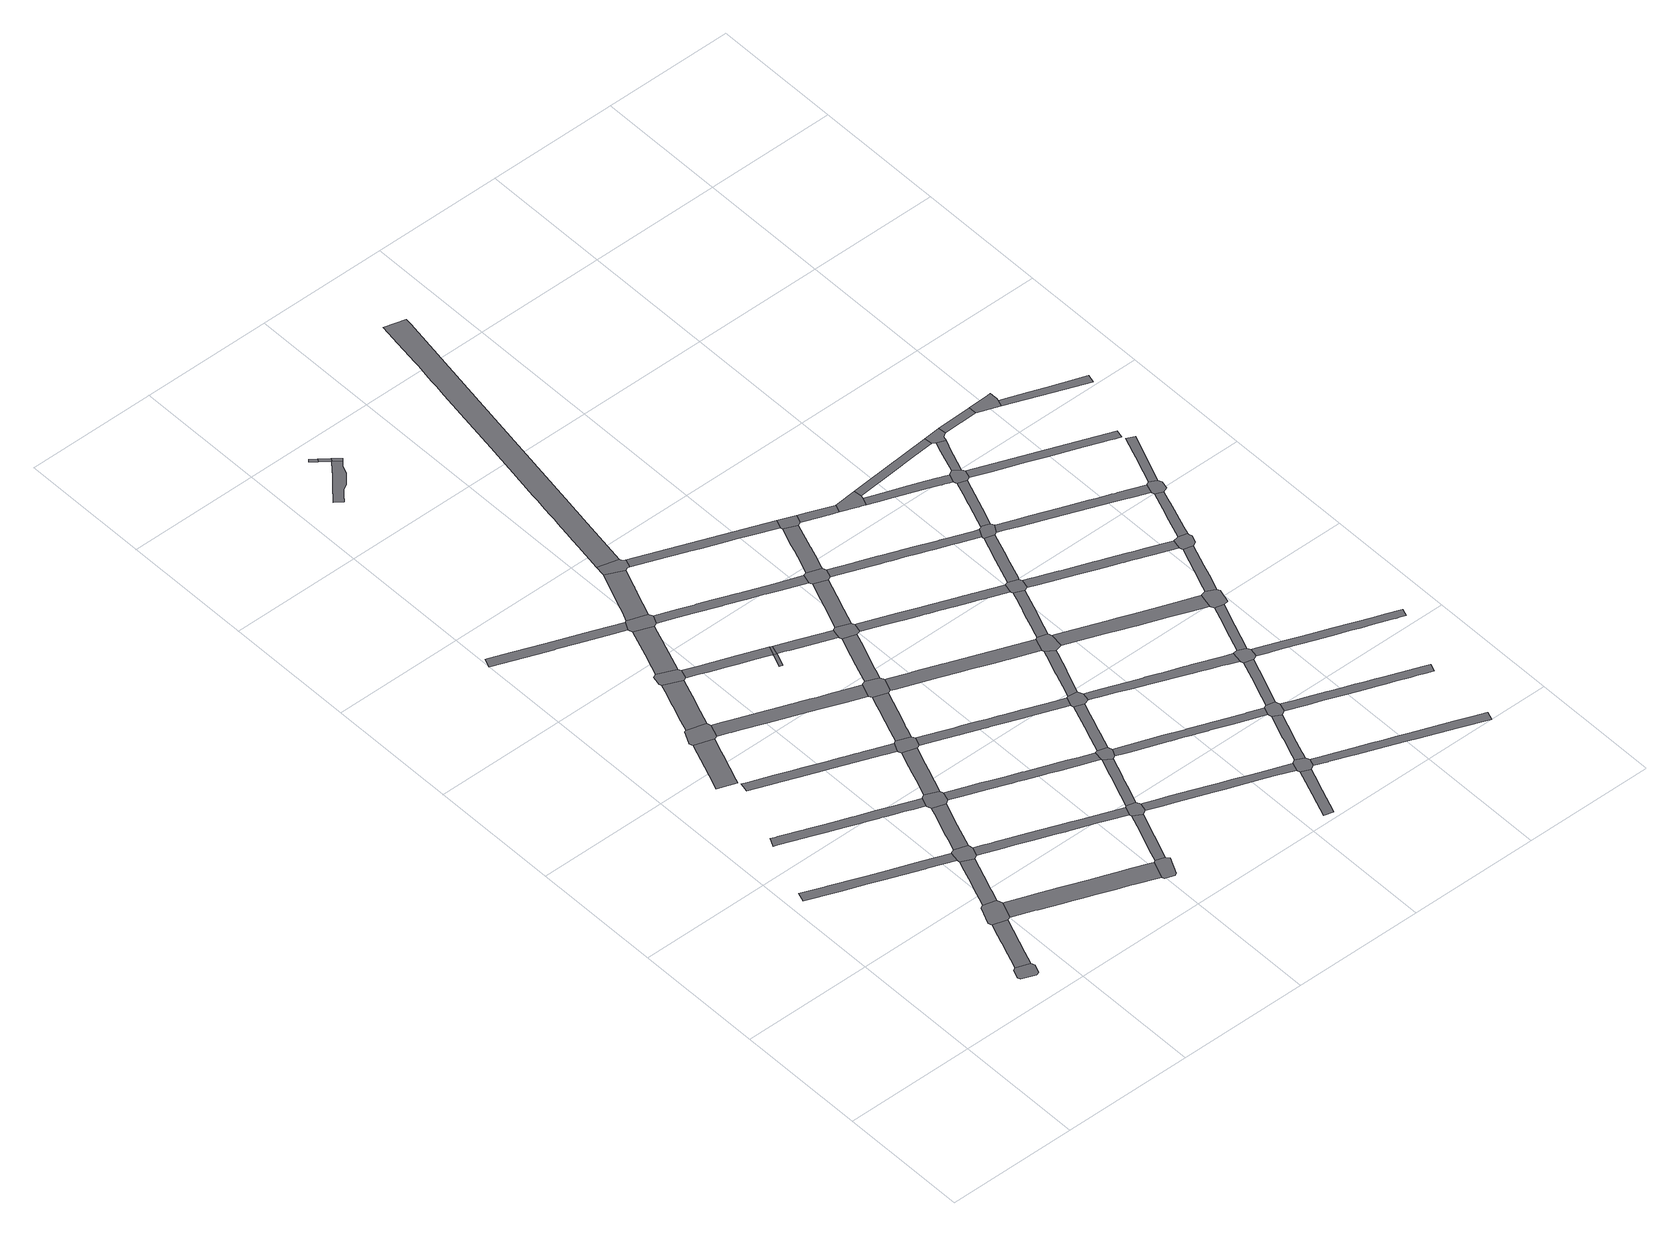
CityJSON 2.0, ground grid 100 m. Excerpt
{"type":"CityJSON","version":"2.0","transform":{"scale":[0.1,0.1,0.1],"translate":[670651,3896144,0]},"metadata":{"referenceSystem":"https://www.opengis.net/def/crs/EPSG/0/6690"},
"CityObjects":{
"road1":{"type":"Road","attributes":{"function":"9","usage":"9","RoadStructureAttribute.widthType":"9","RoadStructureAttribute.width":-9999,"RoadStructureAttribute.sectionType":"9"},"geometry":[{"type":"MultiSurface","lod":"1","boundaries":[[[0,1,2,3,4,5,6,7]]]}]},
"road2":{"type":"Road","attributes":{"function":"9","usage":"9","RoadStructureAttribute.widthType":"2","RoadStructureAttribute.width":8.6,"RoadStructureAttribute.sectionType":"1"},"geometry":[{"type":"MultiSurface","lod":"1","boundaries":[[[8,9,10,11,12,13,14,15,16,17,18,19,20,7,6]]]}]},
"road3":{"type":"Road","attributes":{"function":"9","usage":"9","RoadStructureAttribute.widthType":"2","RoadStructureAttribute.width":6.9,"RoadStructureAttribute.sectionType":"1"},"geometry":[{"type":"MultiSurface","lod":"1","boundaries":[[[21,22,23,24,25,26,27,28,29,30,31,32,33,34,35,36,37,38,39,40,41,42,43]]]}]},
"road4":{"type":"Road","attributes":{"function":"9","usage":"9","RoadStructureAttribute.widthType":"9","RoadStructureAttribute.width":-9999,"RoadStructureAttribute.sectionType":"9"},"geometry":[{"type":"MultiSurface","lod":"1","boundaries":[[[44,45,13,12,46,47,48,49]]]}]},
"road5":{"type":"Road","attributes":{"function":"9","usage":"9","RoadStructureAttribute.widthType":"2","RoadStructureAttribute.width":10.71,"RoadStructureAttribute.sectionType":"1"},"geometry":[{"type":"MultiSurface","lod":"1","boundaries":[[[48,50,51,52,53,54,55,56,57,58,59,60,61,62,63,64,65,66,67,49]]]}]},
"road6":{"type":"Road","attributes":{"function":"9","usage":"9","RoadStructureAttribute.widthType":"2","RoadStructureAttribute.width":6.79,"RoadStructureAttribute.sectionType":"1"},"geometry":[{"type":"MultiSurface","lod":"1","boundaries":[[[68,69,70,71,72,73,74,75,76,77,78,79,80,81,82,83,84,85,86,87,88,89,90,91,92,93,94,95,96,97,98,99]]]}]},
"road7":{"type":"Road","attributes":{"function":"9","usage":"9","RoadStructureAttribute.widthType":"2","RoadStructureAttribute.width":13.58,"RoadStructureAttribute.sectionType":"1"},"geometry":[{"type":"MultiSurface","lod":"1","boundaries":[[[100,101,102,103,104,105,106,107,108,109,110,111,112,113]]]}]},
"road8":{"type":"Road","attributes":{"function":"9","usage":"9","RoadStructureAttribute.widthType":"9","RoadStructureAttribute.width":-9999,"RoadStructureAttribute.sectionType":"9"},"geometry":[{"type":"MultiSurface","lod":"1","boundaries":[[[34,33,59,58,114,115,116,117]]]}]},
"road9":{"type":"Road","attributes":{"function":"9","usage":"9","RoadStructureAttribute.widthType":"9","RoadStructureAttribute.width":-9999,"RoadStructureAttribute.sectionType":"9"},"geometry":[{"type":"MultiSurface","lod":"1","boundaries":[[[118,119,120,121,122,123,110,109]]]}]},
"road10":{"type":"Road","attributes":{"function":"9","usage":"9","RoadStructureAttribute.widthType":"2","RoadStructureAttribute.width":13.66,"RoadStructureAttribute.sectionType":"1"},"geometry":[{"type":"MultiSurface","lod":"1","boundaries":[[[124,125,126,127,128,129,130,131,132,133,134,135,136,137,138,139,140,141,142,143,144,145,146,147,148,149,150,151,152,47,46]]]}]},
"road11":{"type":"Road","attributes":{"function":"9","usage":"9","RoadStructureAttribute.widthType":"2","RoadStructureAttribute.width":10.71,"RoadStructureAttribute.sectionType":"1"},"geometry":[{"type":"MultiSurface","lod":"1","boundaries":[[[116,153,154,155,156,157,158,159,160,161,117]]]}]},
"road12":{"type":"Road","attributes":{"function":"9","usage":"9","RoadStructureAttribute.widthType":"2","RoadStructureAttribute.width":6.92,"RoadStructureAttribute.sectionType":"1"},"geometry":[{"type":"MultiSurface","lod":"1","boundaries":[[[162,163,164,165,166,167,168,169,170,171,172,173,174,175,176,177,178,179,180,181,182,183,184,185,186,187,188,189,190,191]]]}]},
"road13":{"type":"Road","attributes":{"function":"9","usage":"9","RoadStructureAttribute.widthType":"2","RoadStructureAttribute.width":13.58,"RoadStructureAttribute.sectionType":"1"},"geometry":[{"type":"MultiSurface","lod":"1","boundaries":[[[192,193,194,195,121,120,196,197,198,199,200]]]}]},
"road14":{"type":"Road","attributes":{"function":"9","usage":"9","RoadStructureAttribute.widthType":"2","RoadStructureAttribute.width":7.27,"RoadStructureAttribute.sectionType":"1"},"geometry":[{"type":"MultiSurface","lod":"1","boundaries":[[[201,202,203,204,205,206,207,208,209,210,211,212,213,214,215,216,217]]]}]},
"road15":{"type":"Road","attributes":{"function":"9","usage":"9","RoadStructureAttribute.widthType":"9","RoadStructureAttribute.width":-9999,"RoadStructureAttribute.sectionType":"9"},"geometry":[{"type":"MultiSurface","lod":"1","boundaries":[[[218,219,220,221,68,99,155,154]]]}]},
"road16":{"type":"Road","attributes":{"function":"9","usage":"9","RoadStructureAttribute.widthType":"9","RoadStructureAttribute.width":-9999,"RoadStructureAttribute.sectionType":"9"},"geometry":[{"type":"MultiSurface","lod":"1","boundaries":[[[199,222,223,224,225,226,227,200]]]}]},
"road17":{"type":"Road","attributes":{"function":"9","usage":"9","RoadStructureAttribute.widthType":"2","RoadStructureAttribute.width":6.9,"RoadStructureAttribute.sectionType":"1"},"geometry":[{"type":"MultiSurface","lod":"1","boundaries":[[[228,229,230,231,232,233,234,235,236,237,238,239,240,115,114,241,242,243,244,245,246,247,248,249,250,251,252,253,254,255,256]]]}]},
"road18":{"type":"Road","attributes":{"function":"9","usage":"9","RoadStructureAttribute.widthType":"2","RoadStructureAttribute.width":10.71,"RoadStructureAttribute.sectionType":"1"},"geometry":[{"type":"MultiSurface","lod":"1","boundaries":[[[257,258,259,260,261,262,263,221,220,264,265,266,267,268]]]}]},
"road19":{"type":"Road","attributes":{"function":"9","usage":"9","RoadStructureAttribute.widthType":"2","RoadStructureAttribute.width":10.02,"RoadStructureAttribute.sectionType":"1"},"geometry":[{"type":"MultiSurface","lod":"1","boundaries":[[[269,270,271,272,273,274,275,276,277,278,279,280,119,118,281,282,283,284,285,286,287,288,289,290,291]]]}]},
"road20":{"type":"Road","attributes":{"function":"9","usage":"9","RoadStructureAttribute.widthType":"2","RoadStructureAttribute.width":13.58,"RoadStructureAttribute.sectionType":"1"},"geometry":[{"type":"MultiSurface","lod":"1","boundaries":[[[292,293,294,225,224,295,296,297,298,299]]]}]},
"road21":{"type":"Road","attributes":{"function":"9","usage":"9","RoadStructureAttribute.widthType":"9","RoadStructureAttribute.width":-9999,"RoadStructureAttribute.sectionType":"9"},"geometry":[{"type":"MultiSurface","lod":"1","boundaries":[[[300,301,302,138,137,303,304,305]]]}]},
"road22":{"type":"Road","attributes":{"function":"9","usage":"9","RoadStructureAttribute.widthType":"9","RoadStructureAttribute.width":-9999,"RoadStructureAttribute.sectionType":"9"},"geometry":[{"type":"MultiSurface","lod":"1","boundaries":[[[175,174,257,268,306,307,308,309]]]}]},
"road23":{"type":"Road","attributes":{"function":"9","usage":"9","RoadStructureAttribute.widthType":"2","RoadStructureAttribute.width":6.99,"RoadStructureAttribute.sectionType":"1"},"geometry":[{"type":"MultiSurface","lod":"1","boundaries":[[[222,310,311,312,313,314,315,316,317,318,319,320,321,322,323,324,325,223]]]}]},
"road24":{"type":"Road","attributes":{"function":"9","usage":"9","RoadStructureAttribute.widthType":"9","RoadStructureAttribute.width":-9999,"RoadStructureAttribute.sectionType":"9"},"geometry":[{"type":"MultiSurface","lod":"1","boundaries":[[[326,327,328,329,208,207,292,299]]]}]},
"road25":{"type":"Road","attributes":{"function":"9","usage":"9","RoadStructureAttribute.widthType":"2","RoadStructureAttribute.width":6.09,"RoadStructureAttribute.sectionType":"1"},"geometry":[{"type":"MultiSurface","lod":"1","boundaries":[[[301,330,331,332,333,334,335,336,337,302]]]}]},
"road26":{"type":"Road","attributes":{"function":"3","usage":"9","RoadStructureAttribute.widthType":"2","RoadStructureAttribute.width":7.73,"RoadStructureAttribute.sectionType":"1"},"geometry":[{"type":"MultiSurface","lod":"1","boundaries":[[[338,339,340,341,342,343,344,345,346,347,348,349,350,351,352]]]}]},
"road27":{"type":"Road","attributes":{"function":"9","usage":"9","RoadStructureAttribute.widthType":"2","RoadStructureAttribute.width":6.91,"RoadStructureAttribute.sectionType":"1"},"geometry":[{"type":"MultiSurface","lod":"1","boundaries":[[[218,353,354,355,356,357,358,359,360,361,362,363,364,365,366,367,368,369,370,371,372,373,374,375,376,377,378,379,380,381,382,383,384,385,386,219]]]}]},
"road28":{"type":"Road","attributes":{"function":"9","usage":"9","RoadStructureAttribute.widthType":"2","RoadStructureAttribute.width":10.71,"RoadStructureAttribute.sectionType":"1"},"geometry":[{"type":"MultiSurface","lod":"1","boundaries":[[[308,387,388,389,390,391,392,393,394,395,396,397,398,399,400,309]]]}]},
"road29":{"type":"Road","attributes":{"function":"9","usage":"9","RoadStructureAttribute.widthType":"9","RoadStructureAttribute.width":-9999,"RoadStructureAttribute.sectionType":"9"},"geometry":[{"type":"MultiSurface","lod":"1","boundaries":[[[401,402,403,404]]]}]},
"road30":{"type":"Road","attributes":{"function":"9","usage":"9","RoadStructureAttribute.widthType":"2","RoadStructureAttribute.width":13.58,"RoadStructureAttribute.sectionType":"1"},"geometry":[{"type":"MultiSurface","lod":"1","boundaries":[[[405,406,407,408,409,329,328,410,411,412,413,414,415,416,417]]]}]},
"road31":{"type":"Road","attributes":{"function":"9","usage":"9","RoadStructureAttribute.widthType":"4","RoadStructureAttribute.width":2.51,"RoadStructureAttribute.sectionType":"9"},"geometry":[{"type":"MultiSurface","lod":"1","boundaries":[[[319,418,419,420,421,422]]]}]},
"road32":{"type":"Road","attributes":{"function":"9","usage":"9","RoadStructureAttribute.widthType":"4","RoadStructureAttribute.width":2.05,"RoadStructureAttribute.sectionType":"1"},"geometry":[{"type":"MultiSurface","lod":"1","boundaries":[[[401,423,424,347,425,426,427,402]]]}]},
"road33":{"type":"Road","attributes":{"function":"9","usage":"9","RoadStructureAttribute.widthType":"9","RoadStructureAttribute.width":-9999,"RoadStructureAttribute.sectionType":"9"},"geometry":[{"type":"MultiSurface","lod":"1","boundaries":[[[255,334,333,428,429,430,431,432,256]]]}]},
"road34":{"type":"Road","attributes":{"function":"9","usage":"9","RoadStructureAttribute.widthType":"9","RoadStructureAttribute.width":-9999,"RoadStructureAttribute.sectionType":"9"},"geometry":[{"type":"MultiSurface","lod":"1","boundaries":[[[433,434,425,347,346]]]}]},
"road35":{"type":"Road","attributes":{"function":"9","usage":"9","RoadStructureAttribute.widthType":"9","RoadStructureAttribute.width":-9999,"RoadStructureAttribute.sectionType":"9"},"geometry":[{"type":"MultiSurface","lod":"1","boundaries":[[[435,320,319,422]]]}]},
"road36":{"type":"Road","attributes":{"function":"9","usage":"9","RoadStructureAttribute.widthType":"9","RoadStructureAttribute.width":-9999,"RoadStructureAttribute.sectionType":"9"},"geometry":[{"type":"MultiSurface","lod":"1","boundaries":[[[290,393,392,436,437,438,439,291]]]}]},
"road37":{"type":"Road","attributes":{"function":"9","usage":"9","RoadStructureAttribute.widthType":"9","RoadStructureAttribute.width":-9999,"RoadStructureAttribute.sectionType":"9"},"geometry":[{"type":"MultiSurface","lod":"1","boundaries":[[[416,440,441,442,443,444,445,446,417]]]}]},
"road38":{"type":"Road","attributes":{"function":"9","usage":"9","RoadStructureAttribute.widthType":"2","RoadStructureAttribute.width":7.31,"RoadStructureAttribute.sectionType":"1"},"geometry":[{"type":"MultiSurface","lod":"1","boundaries":[[[447,448,449,450,451,452,453,454,455,456,457,432,431]]]}]},
"road39":{"type":"Road","attributes":{"function":"9","usage":"9","RoadStructureAttribute.widthType":"2","RoadStructureAttribute.width":6.99,"RoadStructureAttribute.sectionType":"1"},"geometry":[{"type":"MultiSurface","lod":"1","boundaries":[[[458,459,460,461,462,463,464,465,435,422,466]]]}]},
"road40":{"type":"Road","attributes":{"function":"9","usage":"9","RoadStructureAttribute.widthType":"2","RoadStructureAttribute.width":6.99,"RoadStructureAttribute.sectionType":"1"},"geometry":[{"type":"MultiSurface","lod":"1","boundaries":[[[467,468,469,470,471,472,473,474,475,476,477,478,479,480,481,482,483,484,485,486,487,488,489,490,491,492,493,494,495,496,497,498,307,306]]]}]},
"road41":{"type":"Road","attributes":{"function":"9","usage":"9","RoadStructureAttribute.widthType":"2","RoadStructureAttribute.width":10.71,"RoadStructureAttribute.sectionType":"1"},"geometry":[{"type":"MultiSurface","lod":"1","boundaries":[[[438,499,500,501,502,503,504,505,506,507,508,509,439]]]}]},
"road42":{"type":"Road","attributes":{"function":"9","usage":"9","RoadStructureAttribute.widthType":"2","RoadStructureAttribute.width":6.87,"RoadStructureAttribute.sectionType":"1"},"geometry":[{"type":"MultiSurface","lod":"1","boundaries":[[[510,511,512,513,514,515,516,517,518,519,520,521,522,523,524,525,526,527,528,529,530,531,532,327,326]]]}]},
"road43":{"type":"Road","attributes":{"function":"9","usage":"9","RoadStructureAttribute.widthType":"9","RoadStructureAttribute.width":-9999,"RoadStructureAttribute.sectionType":"9"},"geometry":[{"type":"MultiSurface","lod":"1","boundaries":[[[533,534,535,370,369,452,451,536]]]}]},
"road44":{"type":"Road","attributes":{"function":"9","usage":"9","RoadStructureAttribute.widthType":"9","RoadStructureAttribute.width":-9999,"RoadStructureAttribute.sectionType":"9"},"geometry":[{"type":"MultiSurface","lod":"1","boundaries":[[[537,463,462,505,504,538,539,540]]]}]},
"road45":{"type":"Road","attributes":{"function":"9","usage":"9","RoadStructureAttribute.widthType":"2","RoadStructureAttribute.width":6.9,"RoadStructureAttribute.sectionType":"1"},"geometry":[{"type":"MultiSurface","lod":"1","boundaries":[[[541,542,543,544,545,546,547,548,549,550,551,552,430,429,553,554,555,556,557,558,559,560,561]]]}]},
"road46":{"type":"Road","attributes":{"function":"9","usage":"9","RoadStructureAttribute.widthType":"2","RoadStructureAttribute.width":7.31,"RoadStructureAttribute.sectionType":"1"},"geometry":[{"type":"MultiSurface","lod":"1","boundaries":[[[562,563,564,565,566,567,535,534,568,569,570,571,572]]]}]},
"road47":{"type":"Road","attributes":{"function":"9","usage":"9","RoadStructureAttribute.widthType":"2","RoadStructureAttribute.width":10.1,"RoadStructureAttribute.sectionType":"1"},"geometry":[{"type":"MultiSurface","lod":"1","boundaries":[[[573,574,575,576,577,578,579,580,581,582,583,584,437,436,585,586,587,588,589,590,591,592,593,594,595,596]]]}]},
"road48":{"type":"Road","attributes":{"function":"9","usage":"9","RoadStructureAttribute.widthType":"2","RoadStructureAttribute.width":10.71,"RoadStructureAttribute.sectionType":"1"},"geometry":[{"type":"MultiSurface","lod":"1","boundaries":[[[597,598,599,600,601,602,603,537,540]]]}]},
"road49":{"type":"Road","attributes":{"function":"9","usage":"9","RoadStructureAttribute.widthType":"2","RoadStructureAttribute.width":6.81,"RoadStructureAttribute.sectionType":"1"},"geometry":[{"type":"MultiSurface","lod":"1","boundaries":[[[441,604,605,606,607,608,609,610,611,612,613,614,442]]]}]},
"road50":{"type":"Road","attributes":{"function":"9","usage":"9","RoadStructureAttribute.widthType":"9","RoadStructureAttribute.width":-9999,"RoadStructureAttribute.sectionType":"9"},"geometry":[{"type":"MultiSurface","lod":"1","boundaries":[[[615,616,617,484,483,562,572,618]]]}]},
"road51":{"type":"Road","attributes":{"function":"9","usage":"9","RoadStructureAttribute.widthType":"2","RoadStructureAttribute.width":13.58,"RoadStructureAttribute.sectionType":"1"},"geometry":[{"type":"MultiSurface","lod":"1","boundaries":[[[619,620,621,622,623,624,625,626,627,628,629,630,631,632,633,634,635,636,637,638,639,640,641,642,643,644,445,444,645,646,647,648,649,650,651]]]}]},
"road52":{"type":"Road","attributes":{"function":"9","usage":"9","RoadStructureAttribute.widthType":"9","RoadStructureAttribute.width":-9999,"RoadStructureAttribute.sectionType":"9"},"geometry":[{"type":"MultiSurface","lod":"1","boundaries":[[[652,653,521,520,600,599,654,655]]]}]},
"road53":{"type":"Road","attributes":{"function":"9","usage":"9","RoadStructureAttribute.widthType":"2","RoadStructureAttribute.width":6.88,"RoadStructureAttribute.sectionType":"1"},"geometry":[{"type":"MultiSurface","lod":"1","boundaries":[[[656,657,658,659,660,661,662,663,664]]]}]},
"road54":{"type":"Road","attributes":{"function":"9","usage":"9","RoadStructureAttribute.widthType":"2","RoadStructureAttribute.width":6.19,"RoadStructureAttribute.sectionType":"1"},"geometry":[{"type":"MultiSurface","lod":"1","boundaries":[[[665,666,667,668,669,670,671,672,673,674,675,676,677,678,679,680,681,682,683,684,685,686,687,688,689,690,691,692,693,533,536]]]}]},
"road55":{"type":"Road","attributes":{"function":"9","usage":"9","RoadStructureAttribute.widthType":"2","RoadStructureAttribute.width":7.31,"RoadStructureAttribute.sectionType":"1"},"geometry":[{"type":"MultiSurface","lod":"1","boundaries":[[[694,695,696,697,698,699,700,701,702,703,704,705,617,616]]]}]},
"road56":{"type":"Road","attributes":{"function":"9","usage":"9","RoadStructureAttribute.widthType":"2","RoadStructureAttribute.width":6.88,"RoadStructureAttribute.sectionType":"1"},"geometry":[{"type":"MultiSurface","lod":"1","boundaries":[[[706,707,708,709,710,711,712,713,714,715,716,717,718,719,720,539,538,721,722,723,724,725,726,727,728,729,730,731,732,733,734,735]]]}]},
"road57":{"type":"Road","attributes":{"function":"9","usage":"9","RoadStructureAttribute.widthType":"2","RoadStructureAttribute.width":10.71,"RoadStructureAttribute.sectionType":"1"},"geometry":[{"type":"MultiSurface","lod":"1","boundaries":[[[736,737,738,739,740,741,742,743,744,745,653,652]]]}]},
"road58":{"type":"Road","attributes":{"function":"9","usage":"9","RoadStructureAttribute.widthType":"9","RoadStructureAttribute.width":-9999,"RoadStructureAttribute.sectionType":"9"},"geometry":[{"type":"MultiSurface","lod":"1","boundaries":[[[746,747,748,561,560,664,663,749]]]}]},
"road59":{"type":"Road","attributes":{"function":"9","usage":"9","RoadStructureAttribute.widthType":"9","RoadStructureAttribute.width":-9999,"RoadStructureAttribute.sectionType":"9"},"geometry":[{"type":"MultiSurface","lod":"1","boundaries":[[[699,698,750,751,752,753,573,596]]]}]},
"road60":{"type":"Road","attributes":{"function":"9","usage":"9","RoadStructureAttribute.widthType":"9","RoadStructureAttribute.width":-9999,"RoadStructureAttribute.sectionType":"9"},"geometry":[{"type":"MultiSurface","lod":"1","boundaries":[[[613,741,740,754,755,614]]]}]},
"road61":{"type":"Road","attributes":{"function":"9","usage":"9","RoadStructureAttribute.widthType":"2","RoadStructureAttribute.width":6.88,"RoadStructureAttribute.sectionType":"1"},"geometry":[{"type":"MultiSurface","lod":"1","boundaries":[[[756,757,758,759,760,748,747,761,762,763,764,765]]]}]},
"road62":{"type":"Road","attributes":{"function":"9","usage":"9","RoadStructureAttribute.widthType":"2","RoadStructureAttribute.width":6.82,"RoadStructureAttribute.sectionType":"1"},"geometry":[{"type":"MultiSurface","lod":"1","boundaries":[[[766,767,768,769,770,771,772,773,774,775,776,777,778,779,780,781,782,783,784,785,786,787,788,789,790,791,615,618]]]}]},
"road63":{"type":"Road","attributes":{"function":"9","usage":"9","RoadStructureAttribute.widthType":"2","RoadStructureAttribute.width":7.31,"RoadStructureAttribute.sectionType":"1"},"geometry":[{"type":"MultiSurface","lod":"1","boundaries":[[[792,793,794,795,796,797,798,799,800,753,752,801,802,803,804]]]}]},
"road64":{"type":"Road","attributes":{"function":"9","usage":"9","RoadStructureAttribute.widthType":"2","RoadStructureAttribute.width":6.67,"RoadStructureAttribute.sectionType":"1"},"geometry":[{"type":"MultiSurface","lod":"1","boundaries":[[[654,805,806,807,808,809,810,811,812,813,814,815,816,817,818,819,820,821,822,823,824,825,826,827,828,829,830,831,832,833,655]]]}]},
"road65":{"type":"Road","attributes":{"function":"9","usage":"9","RoadStructureAttribute.widthType":"2","RoadStructureAttribute.width":6.81,"RoadStructureAttribute.sectionType":"1"},"geometry":[{"type":"MultiSurface","lod":"1","boundaries":[[[834,835,755,754,836,837,838,839]]]}]},
"road66":{"type":"Road","attributes":{"function":"9","usage":"9","RoadStructureAttribute.widthType":"9","RoadStructureAttribute.width":-9999,"RoadStructureAttribute.sectionType":"9"},"geometry":[{"type":"MultiSurface","lod":"1","boundaries":[[[840,841,842,843,682,681,756,765]]]}]},
"road67":{"type":"Road","attributes":{"function":"9","usage":"9","RoadStructureAttribute.widthType":"9","RoadStructureAttribute.width":-9999,"RoadStructureAttribute.sectionType":"9"},"geometry":[{"type":"MultiSurface","lod":"1","boundaries":[[[844,845,846,706,735,792,804,847]]]}]},
"road68":{"type":"Road","attributes":{"function":"9","usage":"9","RoadStructureAttribute.widthType":"9","RoadStructureAttribute.width":-9999,"RoadStructureAttribute.sectionType":"9"},"geometry":[{"type":"MultiSurface","lod":"1","boundaries":[[[848,849,850,851,852,853,854,855,834,839]]]}]},
"road69":{"type":"Road","attributes":{"function":"9","usage":"9","RoadStructureAttribute.widthType":"2","RoadStructureAttribute.width":6.88,"RoadStructureAttribute.sectionType":"1"},"geometry":[{"type":"MultiSurface","lod":"1","boundaries":[[[856,857,858,859,860,861,862,843,842]]]}]},
"road70":{"type":"Road","attributes":{"function":"9","usage":"9","RoadStructureAttribute.widthType":"2","RoadStructureAttribute.width":6.42,"RoadStructureAttribute.sectionType":"1"},"geometry":[{"type":"MultiSurface","lod":"1","boundaries":[[[863,864,865,866,867,868,869,870,871,872,873,874,875,876,877,878,879,880,881,882,883,884,885,886,887,746,749]]]}]},
"road71":{"type":"Road","attributes":{"function":"9","usage":"9","RoadStructureAttribute.widthType":"2","RoadStructureAttribute.width":10.12,"RoadStructureAttribute.sectionType":"1"},"geometry":[{"type":"MultiSurface","lod":"1","boundaries":[[[888,889,890,891,892,893,894,895,896,897,898,899,900,901,902,903,904,905,906,907,908,909,751,750]]]}]},
"road72":{"type":"Road","attributes":{"function":"9","usage":"9","RoadStructureAttribute.widthType":"2","RoadStructureAttribute.width":7.31,"RoadStructureAttribute.sectionType":"1"},"geometry":[{"type":"MultiSurface","lod":"1","boundaries":[[[845,910,911,912,913,914,915,916,846]]]}]},
"road73":{"type":"Road","attributes":{"function":"9","usage":"9","RoadStructureAttribute.widthType":"9","RoadStructureAttribute.width":-9999,"RoadStructureAttribute.sectionType":"9"},"geometry":[{"type":"MultiSurface","lod":"1","boundaries":[[[917,918,778,777,860,859,919,920,921]]]}]},
"road74":{"type":"Road","attributes":{"function":"9","usage":"9","RoadStructureAttribute.widthType":"9","RoadStructureAttribute.width":-9999,"RoadStructureAttribute.sectionType":"9"},"geometry":[{"type":"MultiSurface","lod":"1","boundaries":[[[922,923,924,818,817,914,913,925,926]]]}]},
"road75":{"type":"Road","attributes":{"function":"9","usage":"9","RoadStructureAttribute.widthType":"2","RoadStructureAttribute.width":6.47,"RoadStructureAttribute.sectionType":"1"},"geometry":[{"type":"MultiSurface","lod":"1","boundaries":[[[927,928,929,930,931,932,933,934,935,936,937,841,840,938,939,940,941,942,943,944,945,946,947,948,949,950,951,952]]]}]},
"road76":{"type":"Road","attributes":{"function":"9","usage":"9","RoadStructureAttribute.widthType":"2","RoadStructureAttribute.width":6.81,"RoadStructureAttribute.sectionType":"1"},"geometry":[{"type":"MultiSurface","lod":"1","boundaries":[[[953,954,955,956,957,958,959,852,851,960,961,962,963,964,965,966,967,968,969]]]}]},
"road77":{"type":"Road","attributes":{"function":"9","usage":"9","RoadStructureAttribute.widthType":"2","RoadStructureAttribute.width":6.88,"RoadStructureAttribute.sectionType":"1"},"geometry":[{"type":"MultiSurface","lod":"1","boundaries":[[[917,970,971,972,973,974,975,918]]]}]},
"road78":{"type":"Road","attributes":{"function":"9","usage":"9","RoadStructureAttribute.widthType":"2","RoadStructureAttribute.width":6.91,"RoadStructureAttribute.sectionType":"1"},"geometry":[{"type":"MultiSurface","lod":"1","boundaries":[[[976,977,978,979,980,981,982,983,984,985,986,987,988,844,847,989,990,991,992,993,994,995,996,997,998,999,1000,1001,1002,1003]]]}]},
"road79":{"type":"Road","attributes":{"function":"9","usage":"9","RoadStructureAttribute.widthType":"2","RoadStructureAttribute.width":7.31,"RoadStructureAttribute.sectionType":"1"},"geometry":[{"type":"MultiSurface","lod":"1","boundaries":[[[1004,1005,1006,1007,1008,1009,1010,923,922,1011,1012,1013,1014,1015]]]}]},
"road80":{"type":"Road","attributes":{"function":"9","usage":"9","RoadStructureAttribute.widthType":"2","RoadStructureAttribute.width":6.27,"RoadStructureAttribute.sectionType":"1"},"geometry":[{"type":"MultiSurface","lod":"1","boundaries":[[[1016,1017,855,854,1018,1019,1020,1021,1022]]]}]},
"road81":{"type":"Road","attributes":{"function":"9","usage":"9","RoadStructureAttribute.widthType":"9","RoadStructureAttribute.width":-9999,"RoadStructureAttribute.sectionType":"9"},"geometry":[{"type":"MultiSurface","lod":"1","boundaries":[[[900,972,971,1023,1024,1025,1026,901]]]}]},
"road82":{"type":"Road","attributes":{"function":"9","usage":"9","RoadStructureAttribute.widthType":"9","RoadStructureAttribute.width":-9999,"RoadStructureAttribute.sectionType":"9"},"geometry":[{"type":"MultiSurface","lod":"1","boundaries":[[[1027,953,969,1015,1014,1028,1029,1030,1031]]]}]},
"road83":{"type":"Road","attributes":{"function":"9","usage":"9","RoadStructureAttribute.widthType":"2","RoadStructureAttribute.width":6.09,"RoadStructureAttribute.sectionType":"1"},"geometry":[{"type":"MultiSurface","lod":"1","boundaries":[[[920,1032,1033,1034,1035,1036,1037,1038,1039,1040,1041,1042,1043,1044,1045,1046,1047,1048,1049,1050,1051,1052,921]]]}]},
"road84":{"type":"Road","attributes":{"function":"9","usage":"9","RoadStructureAttribute.widthType":"2","RoadStructureAttribute.width":6.88,"RoadStructureAttribute.sectionType":"1"},"geometry":[{"type":"MultiSurface","lod":"1","boundaries":[[[1025,1053,1054,1055,1056,1057,1058,1059,1060,1026]]]}]},
"road85":{"type":"Road","attributes":{"function":"9","usage":"9","RoadStructureAttribute.widthType":"2","RoadStructureAttribute.width":7.31,"RoadStructureAttribute.sectionType":"1"},"geometry":[{"type":"MultiSurface","lod":"1","boundaries":[[[1030,1061,1062,1063,1064,1065,1066,1067,1031]]]}]},
"road86":{"type":"Road","attributes":{"function":"9","usage":"9","RoadStructureAttribute.widthType":"2","RoadStructureAttribute.width":6.71,"RoadStructureAttribute.sectionType":"1"},"geometry":[{"type":"MultiSurface","lod":"1","boundaries":[[[925,1068,1069,1070,1071,1072,1073,1074,1075,1076,1077,1078,1079,1080,1081,1082,1083,1084,1085,1086,1087,1088,926]]]}]},
"road87":{"type":"Road","attributes":{"function":"9","usage":"9","RoadStructureAttribute.widthType":"9","RoadStructureAttribute.width":-9999,"RoadStructureAttribute.sectionType":"9"},"geometry":[{"type":"MultiSurface","lod":"1","boundaries":[[[1064,1089,1090,1091,1022,1021,1065]]]}]},
"road88":{"type":"Road","attributes":{"function":"9","usage":"9","RoadStructureAttribute.widthType":"9","RoadStructureAttribute.width":-9999,"RoadStructureAttribute.sectionType":"9"},"geometry":[{"type":"MultiSurface","lod":"1","boundaries":[[[1056,1055,1092,1093,1094,1095,1096,976,1003]]]}]},
"road89":{"type":"Road","attributes":{"function":"9","usage":"9","RoadStructureAttribute.widthType":"2","RoadStructureAttribute.width":6.88,"RoadStructureAttribute.sectionType":"1"},"geometry":[{"type":"MultiSurface","lod":"1","boundaries":[[[1097,1098,1096,1095,1099,1100,1101,1102,1103,1104,1105]]]}]},
"road90":{"type":"Road","attributes":{"function":"9","usage":"9","RoadStructureAttribute.widthType":"2","RoadStructureAttribute.width":6.27,"RoadStructureAttribute.sectionType":"1"},"geometry":[{"type":"MultiSurface","lod":"1","boundaries":[[[1106,1107,1091,1090,1108]]]}]},
"road91":{"type":"Road","attributes":{"function":"9","usage":"9","RoadStructureAttribute.widthType":"2","RoadStructureAttribute.width":6.15,"RoadStructureAttribute.sectionType":"1"},"geometry":[{"type":"MultiSurface","lod":"1","boundaries":[[[1109,1110,1029,1028,1111,1112,1113,1114,1115,1116,1117,1118,1119,1120,1121,1122,1123]]]}]},
"road92":{"type":"Road","attributes":{"function":"9","usage":"9","RoadStructureAttribute.widthType":"9","RoadStructureAttribute.width":-9999,"RoadStructureAttribute.sectionType":"9"},"geometry":[{"type":"MultiSurface","lod":"1","boundaries":[[[1124,1077,1076,1105,1104,1125,1126,1127]]]}]},
"road93":{"type":"Road","attributes":{"function":"9","usage":"9","RoadStructureAttribute.widthType":"9","RoadStructureAttribute.width":-9999,"RoadStructureAttribute.sectionType":"9"},"geometry":[{"type":"MultiSurface","lod":"1","boundaries":[[[1128,1129,1130,1131,1132,1133,1106,1108]]]}]},
"road94":{"type":"Road","attributes":{"function":"9","usage":"9","RoadStructureAttribute.widthType":"2","RoadStructureAttribute.width":6.88,"RoadStructureAttribute.sectionType":"1"},"geometry":[{"type":"MultiSurface","lod":"1","boundaries":[[[1134,1135,1136,1137,1138,1139,1140,1141,1124,1127]]]}]},
"road95":{"type":"Road","attributes":{"function":"9","usage":"9","RoadStructureAttribute.widthType":"3","RoadStructureAttribute.width":5.28,"RoadStructureAttribute.sectionType":"1"},"geometry":[{"type":"MultiSurface","lod":"1","boundaries":[[[1142,1143,1144,1145,1146,1147,1148,1129,1128]]]}]}
},
"vertices":[
[702,337,0],[676,270,0],[683,248,0],[785,207,0],[810,218,0],[836,285,0],[825,312,0],[723,350,0],
[865,416,0],[892,485,0],[902,511,0],[909,530,0],[979,709,0],[875,744,0],[838,647,0],[814,586,0],[810,574,0],[805,562,0],[788,519,0],[752,425,0],[742,400,0],
[101,1719,0],[165,1694,0],[179,1689,0],[253,1660,0],[330,1630,0],[344,1625,0],[518,1558,0],[608,1523,0],[622,1518,0],[818,1442,0],[892,1414,0],[910,1407,0],[1095,1336,0],[1109,1409,0],[922,1481,0],[851,1508,0],[698,1567,0],[615,1599,0],[541,1628,0],[527,1633,0],[313,1716,0],[292,1724,0],[126,1792,0],
[924,907,0],[864,769,0],[1006,719,0],[1059,849,0],[1044,890,0],[946,917,0],
[1078,978,0],[1083,992,0],[1115,1073,0],[1117,1079,0],[1122,1091,0],[1132,1116,0],[1161,1193,0],[1165,1202,0],[1191,1269,0],[1100,1315,0],[1070,1237,0],[1065,1223,0],[1063,1219,0],[1041,1163,0],[1028,1128,0],[1017,1100,0],[986,1021,0],[954,938,0],
[1304,1910,0],[1119,1981,0],[1004,2026,0],[947,2048,0],[868,2078,0],[849,2085,0],[780,2112,0],[757,2121,0],[673,2153,0],[556,2199,0],[536,2206,0],[521,2212,0],[396,2260,0],[369,2271,0],[352,2277,0],[322,2289,0],[290,2223,0],[319,2212,0],[491,2146,0],[527,2132,0],[631,2092,0],[751,2046,0],[827,2016,0],[841,2011,0],[897,1989,0],[975,1959,0],[989,1954,0],[1021,1941,0],[1093,1913,0],[1136,1897,0],[1196,1874,0],[1275,1843,0],
[503,2813,0],[515,2844,0],[533,2889,0],[546,2925,0],[568,2982,0],[579,3010,0],[583,3021,0],[600,3064,0],[628,3137,0],[658,3214,0],[515,3262,0],[439,3064,0],[408,2985,0],[361,2862,0],
[1218,1285,0],[1249,1354,0],[1238,1390,0],[1141,1422,0],
[684,3220,0],[721,3323,0],[712,3352,0],[571,3394,0],[557,3390,0],[505,3288,0],
[1178,653,0],[1189,648,0],[1201,644,0],[1350,586,0],[1372,577,0],[1417,560,0],[1468,540,0],[1517,521,0],[1552,508,0],[1601,489,0],[1691,454,0],[1780,419,0],[1810,408,0],[1986,340,0],[2041,474,0],[2024,481,0],[1884,535,0],[1864,542,0],[1829,556,0],[1732,593,0],[1615,637,0],[1552,661,0],[1529,670,0],[1502,680,0],[1490,685,0],[1413,714,0],[1380,727,0],[1293,760,0],[1238,781,0],
[1309,1575,0],[1385,1770,0],[1289,1803,0],[1283,1788,0],[1268,1751,0],[1231,1654,0],[1220,1626,0],[1202,1580,0],[1178,1518,0],
[497,2718,0],[632,2665,0],[646,2660,0],[715,2633,0],[842,2584,0],[925,2552,0],[926,2552,0],[964,2537,0],[998,2524,0],[1196,2448,0],[1377,2377,0],[1396,2370,0],[1469,2342,0],[1500,2408,0],[1370,2458,0],[1305,2483,0],[1286,2491,0],[1244,2507,0],[1189,2528,0],[1171,2535,0],[1157,2540,0],[1109,2559,0],[1068,2575,0],[1054,2580,0],[952,2620,0],[900,2640,0],[847,2660,0],[729,2706,0],[554,2774,0],[512,2790,0],
[705,3749,0],[658,3628,0],[653,3614,0],[611,3505,0],[755,3461,0],[777,3517,0],[790,3553,0],[864,3747,0],[727,3808,0],
[311,4557,0],[421,4515,0],[435,4510,0],[574,4457,0],[720,4401,0],[768,4383,0],[899,4332,0],[934,4396,0],[745,4469,0],[733,4474,0],[721,4478,0],[467,4576,0],[408,4599,0],[207,4677,0],[49,4737,0],[28,4746,0],[1,4676,0],
[1417,1789,0],[1439,1858,0],[1432,1884,0],[1333,1928,0],
[887,3754,0],[912,3824,0],[902,3846,0],[765,3908,0],[737,3896,0],[721,3824,0],
[1958,1081,0],[1919,1096,0],[1876,1112,0],[1808,1139,0],[1794,1144,0],[1769,1154,0],[1693,1183,0],[1607,1216,0],[1438,1281,0],[1424,1287,0],[1401,1296,0],[1371,1307,0],[1303,1333,0],[1402,1218,0],[1414,1213,0],[1482,1187,0],[1570,1153,0],[1584,1148,0],[1726,1093,0],[1740,1088,0],[1796,1066,0],[1826,1055,0],[1840,1049,0],[1969,1000,0],[2015,982,0],[2029,976,0],[2081,956,0],[2207,908,0],[2235,974,0],
[1481,2311,0],[1471,2286,0],[1453,2239,0],[1409,2127,0],[1386,2065,0],[1358,1993,0],[1355,1986,0],[1463,1964,0],[1469,1978,0],[1510,2085,0],[1552,2195,0],[1585,2278,0],
[1545,3005,0],[1508,3019,0],[1408,3057,0],[1362,3075,0],[1339,3084,0],[1300,3099,0],[1258,3116,0],[1240,3122,0],[1171,3149,0],[1036,3201,0],[840,3277,0],[791,3296,0],[762,3190,0],[780,3183,0],[835,3162,0],[1001,3098,0],[1108,3056,0],[1180,3029,0],[1351,2963,0],[1365,2957,0],[1520,2897,0],[1662,2842,0],[1701,2947,0],
[910,4298,0],[833,4090,0],[816,4045,0],[978,4050,0],[991,4086,0],[1015,4150,0],[1031,4192,0],[1050,4244,0],
[2144,434,0],[2125,460,0],[2057,485,0],[1994,320,0],[2060,293,0],[2079,304,0],
[1611,2287,0],[1637,2355,0],[1624,2381,0],[1522,2418,0],
[969,3723,0],[1026,3701,0],[1088,3677,0],[1143,3657,0],[1221,3626,0],[1234,3622,0],[1336,3583,0],[1436,3544,0],[1452,3538,0],[1455,3537,0],[1481,3606,0],[1287,3681,0],[1273,3686,0],[1120,3744,0],[1108,3749,0],[1027,3780,0],
[1078,4255,0],[1108,4322,0],[1092,4350,0],[946,4399,0],
[2137,493,0],[2159,549,0],[2201,656,0],[2277,850,0],[2213,888,0],[2178,796,0],[2137,690,0],[2081,547,0],
[246,6476,0],[302,6431,0],[340,6477,0],[369,6511,0],[376,6520,0],[417,6539,0],[486,6620,0],[512,6681,0],[541,6715,0],[486,6762,0],[484,6759,0],[400,6656,0],[364,6614,0],[342,6589,0],[248,6479,0],
[1507,1754,0],[1590,1722,0],[1626,1708,0],[1686,1685,0],[1815,1635,0],[1831,1629,0],[1869,1614,0],[1914,1597,0],[2047,1545,0],[2064,1539,0],[2135,1511,0],[2145,1508,0],[2149,1506,0],[2242,1470,0],[2256,1465,0],[2359,1425,0],[2407,1407,0],[2420,1477,0],[2323,1511,0],[2319,1513,0],[2313,1515,0],[2243,1546,0],[2194,1567,0],[2180,1572,0],[2114,1597,0],[2099,1603,0],[1957,1658,0],[1949,1661,0],[1882,1687,0],[1835,1705,0],[1746,1739,0],[1676,1767,0],[1619,1789,0],[1536,1821,0],
[1650,2448,0],[1656,2463,0],[1666,2489,0],[1685,2539,0],[1745,2692,0],[1779,2781,0],[1675,2815,0],[1657,2767,0],[1620,2671,0],[1601,2623,0],[1579,2565,0],[1568,2536,0],[1557,2510,0],[1551,2492,0],
[419,6819,0],[435,6838,0],[388,6875,0],[373,6856,0],
[1096,4766,0],[1058,4671,0],[1052,4655,0],[1009,4548,0],[981,4477,0],[1168,4542,0],[1175,4559,0],[1183,4578,0],[1193,4603,0],[1201,4625,0],[1220,4672,0],[1250,4748,0],[1115,4813,0],
[1454,3534,0],[1413,3432,0],[1436,3423,0],[1477,3525,0],[1478,3528,0],
[422,6817,0],[484,6764,0],[505,6785,0],[503,6786,0],[437,6836,0],
[2294,858,0],[2311,867,0],[2330,934,0],[2315,966,0],[2249,982,0],
[542,6715,0],[560,6736,0],
[1501,3599,0],
[1802,2788,0],[1846,2888,0],[1830,2920,0],[1734,2959,0],
[1274,4759,0],[1293,4756,0],[1315,4822,0],[1295,4830,0],[1286,4854,0],[1129,4896,0],[1118,4830,0],
[2374,1116,0],[2389,1155,0],[2395,1170,0],[2412,1212,0],[2470,1360,0],[2409,1398,0],[2373,1305,0],[2367,1291,0],[2349,1243,0],[2328,1189,0],[2323,1174,0],
[1539,3505,0],[1543,3503,0],[1560,3497,0],[1683,3449,0],[1876,3374,0],[1892,3445,0],[1706,3519,0],[1657,3539,0],[1481,3527,0],
[1782,2221,0],[1789,2218,0],[1796,2215,0],[1869,2187,0],[1873,2185,0],[1926,2165,0],[1930,2163,0],[2004,2135,0],[2013,2131,0],[2057,2114,0],[2071,2109,0],[2151,2078,0],[2277,2029,0],[2290,2024,0],[2355,1999,0],[2370,1993,0],[2589,1909,0],[2617,1977,0],[2534,2009,0],[2461,2037,0],[2447,2042,0],[2360,2076,0],[2318,2092,0],[2300,2099,0],[2214,2132,0],[2172,2148,0],[2108,2173,0],[2037,2201,0],[2023,2206,0],[1937,2240,0],[1888,2258,0],[1811,2288,0],
[1857,2989,0],[1862,3003,0],[1904,3111,0],[1909,3125,0],[1942,3209,0],[1983,3315,0],[1884,3349,0],[1826,3199,0],[1808,3153,0],[1774,3063,0],[1741,2977,0],
[1216,4203,0],[1327,4160,0],[1505,4092,0],[1520,4086,0],[1534,4080,0],[1647,4037,0],[1662,4031,0],[1774,3989,0],[1791,3982,0],[1882,3947,0],[2064,3877,0],[2082,3948,0],[1911,4013,0],[1900,4017,0],[1656,4111,0],[1653,4112,0],[1625,4123,0],[1577,4141,0],[1501,4171,0],[1391,4213,0],[1377,4218,0],[1274,4258,0],[1237,4272,0],
[2523,1431,0],[2512,1461,0],[2441,1482,0],[2496,1372,0],
[1920,3458,0],[2016,3323,0],[2034,3394,0],[2022,3415,0],
[3299,560,0],[3266,573,0],[3100,637,0],[3086,642,0],[3039,660,0],[2932,702,0],[2827,742,0],[2778,761,0],[2676,801,0],[2515,863,0],[2429,896,0],[2354,925,0],[2415,828,0],[2519,788,0],[2762,696,0],[2839,667,0],[2873,654,0],[3096,569,0],[3158,546,0],[3289,491,0],[3312,555,0],
[2596,1885,0],[2526,1703,0],[2518,1683,0],[2485,1596,0],[2463,1539,0],[2456,1521,0],[2560,1590,0],[2586,1657,0],[2597,1685,0],[2639,1792,0],[2664,1858,0],
[2822,2511,0],[2697,2559,0],[2540,2620,0],[2526,2625,0],[2231,2739,0],[2217,2745,0],[2182,2758,0],[2082,2797,0],[2024,2819,0],[2007,2826,0],[1994,2831,0],[1869,2879,0],[1836,2775,0],[2120,2665,0],[2134,2660,0],[2258,2612,0],[2328,2585,0],[2406,2555,0],[2473,2529,0],[2521,2510,0],[2553,2498,0],[2569,2492,0],[2769,2414,0],[2782,2409,0],
[2073,3545,0],[2094,3599,0],[2177,3813,0],[2075,3853,0],[2040,3762,0],[1998,3653,0],[1956,3545,0],
[1537,4660,0],[1548,4656,0],[1660,4612,0],[1672,4607,0],[1754,4575,0],[1875,4528,0],[1921,4510,0],[1977,4488,0],[2072,4451,0],[2260,4377,0],[2286,4442,0],
[2719,1935,0],[2704,1973,0],[2632,1983,0],[2708,1872,0],
[1552,7458,0],[1525,7289,0],[1493,7080,0],[1488,7047,0],[1472,6952,0],[1460,6880,0],[1452,6829,0],[1435,6729,0],[1403,6534,0],[1343,6174,0],[1328,6082,0],[1322,6048,0],[1312,5991,0],[1307,5961,0],[1305,5946,0],[1257,5664,0],[1249,5614,0],[1238,5550,0],[1232,5513,0],[1223,5461,0],[1214,5404,0],[1211,5389,0],[1201,5327,0],[1187,5245,0],[1185,5231,0],[1166,5117,0],[1350,5237,0],[1395,5505,0],[1567,6536,0],[1682,7226,0],[1705,7363,0],[1708,7386,0],[1713,7415,0],
[2216,3917,0],[2112,3954,0],[2201,3824,0],[2228,3891,0],
[3283,422,0],[3223,265,0],[3215,244,0],[3146,66,0],[3218,46,0],[3294,244,0],[3321,314,0],[3368,436,0],[3300,466,0],
[2551,1351,0],[2589,1336,0],[2661,1309,0],[2704,1293,0],[2846,1240,0],[2860,1234,0],[2937,1205,0],[2994,1184,0],[3009,1178,0],[3019,1175,0],[3023,1173,0],[3103,1143,0],[3117,1138,0],[3270,1080,0],[3294,1071,0],[3389,1035,0],[3490,997,0],[3511,1058,0],[3428,1090,0],[3403,1099,0],[3387,1105,0],[3350,1119,0],[3278,1146,0],[3178,1184,0],[3120,1206,0],[3033,1239,0],[3019,1244,0],[2991,1254,0],[2861,1304,0],
[2779,2160,0],[2789,2183,0],[2808,2232,0],[2844,2321,0],[2855,2348,0],[2790,2394,0],[2773,2350,0],[2762,2321,0],[2756,2306,0],[2713,2193,0],[2707,2179,0],[2668,2078,0],
[3004,3017,0],[2903,3056,0],[2806,3093,0],[2790,3100,0],[2760,3111,0],[2742,3118,0],[2729,3123,0],[2699,3135,0],[2599,3174,0],[2548,3194,0],[2525,3203,0],[2452,3231,0],[2426,3241,0],[2323,3281,0],[2214,3324,0],[2185,3258,0],[2265,3227,0],[2305,3211,0],[2403,3173,0],[2431,3162,0],[2464,3149,0],[2529,3124,0],[2556,3113,0],[2606,3094,0],[2620,3088,0],[2730,3046,0],[2763,3033,0],[2784,3025,0],[2817,3012,0],[2985,2947,0],
[2221,3930,0],[2260,4036,0],[2287,4111,0],[2289,4116,0],[2363,4316,0],[2265,4360,0],[2208,4209,0],[2188,4155,0],[2146,4045,0],[2142,4033,0],
[3421,511,0],[3407,541,0],[3344,571,0],[3401,452,0],
[2907,2361,0],[2922,2471,0],[2914,2498,0],[2838,2518,0],
[2390,4328,0],[2415,4392,0],
[3496,967,0],[3422,774,0],[3415,755,0],[3396,706,0],[3359,611,0],[3422,581,0],[3428,596,0],[3479,730,0],[3487,752,0],[3557,934,0],
[2740,1859,0],[2783,1842,0],[2888,1800,0],[2972,1766,0],[3120,1707,0],[3349,1615,0],[3376,1604,0],[3410,1591,0],[3490,1559,0],[3570,1527,0],[3604,1513,0],[3680,1482,0],[3692,1565,0],[3628,1590,0],[3425,1667,0],[3405,1675,0],[3375,1686,0],[3241,1737,0],[3201,1752,0],[3122,1782,0],[3108,1787,0],[3060,1805,0],[3024,1819,0],[2912,1862,0],[2849,1885,0],[2789,1908,0],
[2994,2926,0],[2987,2907,0],[2973,2870,0],[2947,2802,0],[2934,2769,0],[2918,2727,0],[2881,2629,0],[2856,2564,0],[2850,2550,0],[2934,2551,0],[2940,2566,0],[2988,2693,0],[3064,2896,0],
[2460,3725,0],[2526,3700,0],[2557,3688,0],[2612,3667,0],[2686,3639,0],[2780,3603,0],[2836,3581,0],[2878,3565,0],[2994,3519,0],[3023,3508,0],[3037,3502,0],[3108,3474,0],[3180,3446,0],[3214,3507,0],[3174,3523,0],[3051,3571,0],[3040,3575,0],[2961,3606,0],[2942,3613,0],[2773,3679,0],[2749,3689,0],[2710,3704,0],[2693,3710,0],[2666,3721,0],[2652,3726,0],[2579,3755,0],[2562,3761,0],[2421,3816,0],[2402,3823,0],
[2665,4293,0],[2488,4363,0],[2528,4274,0],[2562,4261,0],[2576,4256,0],[2641,4231,0],
[3591,952,0],[3610,1019,0],[3603,1052,0],[3538,1066,0],
[3115,2976,0],[3105,2997,0],[3031,3024,0],[3095,2903,0],
[2754,4187,0],[2770,4181,0],[2786,4175,0],[2817,4163,0],[2840,4223,0],[2841,4226,0],[2847,4248,0],[2842,4308,0],
[3617,1088,0],[3676,1235,0],[3716,1336,0],[3755,1436,0],[3688,1456,0],[3617,1270,0],[3598,1223,0],
[3497,414,0],[3500,413,0],[3551,393,0],[3626,363,0],[3680,342,0],[3728,323,0],[3812,290,0],[3996,218,0],[4074,187,0],[4331,86,0],[4547,2,0],[4572,66,0],[4568,68,0],[4518,87,0],[4485,100,0],[4407,130,0],[4354,150,0],[4236,196,0],[4067,261,0],[3976,296,0],[3885,331,0],[3817,358,0],[3703,402,0],[3593,444,0],[3486,485,0],
[3074,2296,0],[3088,2291,0],[3198,2248,0],[3277,2217,0],[3364,2183,0],[3393,2172,0],[3476,2139,0],[3580,2099,0],[3592,2094,0],[3655,2069,0],[3731,2040,0],[3842,1996,0],[3865,1988,0],[3890,2100,0],[3852,2115,0],[3821,2127,0],[3689,2177,0],[3498,2250,0],[3423,2279,0],[3361,2303,0],[3279,2334,0],[3006,2439,0],
[3111,3011,0],[3175,3185,0],[3183,3205,0],[3257,3406,0],[3185,3426,0],[3156,3350,0],[3108,3225,0],
[3790,1542,0],[3733,1570,0],[3770,1442,0],[3789,1449,0],[3803,1517,0],
[3303,3500,0],[3241,3524,0],[3237,3512,0],[3279,3415,0],[3316,3475,0],
[4546,657,0],[4279,760,0],[4224,781,0],[4156,808,0],[4100,830,0],[4076,839,0],[4022,860,0],[3923,898,0],[3919,900,0],[3785,951,0],[3705,982,0],[3742,894,0],[3840,857,0],[3906,831,0],[3957,812,0],[3997,796,0],[4070,769,0],[4142,741,0],[4201,719,0],[4251,700,0],[4315,675,0],[4411,638,0],[4448,624,0],[4516,598,0],[4562,580,0],[4585,641,0],
[3403,4011,0],[3361,4027,0],[3338,4035,0],[3323,4041,0],[3250,4069,0],[3107,4123,0],[3005,4161,0],[2877,4140,0],[2891,4135,0],[2993,4095,0],[3007,4090,0],[3225,4006,0],[3300,3977,0],[3306,3975,0],[3325,3968,0],[3357,3955,0],[3379,3947,0],
[3872,1750,0],[3947,1940,0],[3880,1956,0],[3845,1865,0],[3810,1771,0],[3804,1757,0],
[4090,2593,0],[3900,2667,0],[3833,2693,0],[3790,2710,0],[3669,2757,0],[3609,2780,0],[3567,2796,0],[3545,2805,0],[3367,2874,0],[3348,2881,0],[3274,2910,0],[3204,2937,0],[3162,2954,0],[3162,2876,0],[3236,2848,0],[3344,2805,0],[3434,2771,0],[3444,2767,0],[3485,2751,0],[3547,2726,0],[3644,2689,0],[3701,2667,0],[3718,2660,0],[3762,2643,0],[3827,2617,0],[3839,2613,0],[3904,2587,0],[4074,2521,0],
[3353,3822,0],[3339,3785,0],[3329,3759,0],[3320,3735,0],[3317,3726,0],[3315,3721,0],[3260,3574,0],[3313,3526,0],[3333,3579,0],[3381,3701,0],[3456,3898,0],[3389,3918,0],
[3317,4348,0],[2952,4318,0],[3163,4274,0],[3318,4287,0],[3425,4295,0],[3508,4302,0],[3503,4364,0],
[3983,1945,0],[4013,2051,0],[4002,2076,0],[3934,2111,0],
[3423,4020,0],[3482,3907,0],[3501,3969,0],[3489,3992,0],[3440,4029,0],
[3867,1420,0],[3897,1408,0],[3979,1377,0],[4180,1301,0],[4312,1251,0],[4400,1218,0],[4471,1191,0],[4547,1162,0],[4631,1131,0],[4679,1112,0],[4698,1105,0],[4725,1095,0],[4763,1080,0],[4782,1136,0],[4670,1180,0],[4592,1210,0],[4465,1259,0],[4328,1313,0],[4185,1369,0],[4125,1392,0],[4021,1433,0],
[4052,2206,0],[4085,2294,0],[4153,2475,0],[4083,2495,0],[4043,2391,0],[4009,2304,0],[3982,2234,0],[3963,2185,0],
[3544,4132,0],[3576,4213,0],[3591,4251,0],[3594,4260,0],[3530,4286,0],[3502,4207,0],[3480,4144,0],
[3316,3401,0],[3337,3392,0],[3433,3354,0],[3556,3306,0],[3564,3303,0],[4034,3117,0],[4098,3092,0],[4166,3065,0],[4274,3023,0],[4300,3093,0],[4113,3165,0],[4096,3171,0],[4073,3180,0],[4031,3196,0],[3974,3218,0],[3928,3236,0],[3820,3278,0],[3738,3309,0],[3538,3387,0],[3446,3422,0],[3336,3465,0],
[3608,4296,0],[3637,4315,0],[3632,4375,0],
[4184,2491,0],[4208,2548,0],[4203,2573,0],[4202,2584,0],[4134,2600,0],
[4231,2862,0],[4208,2801,0],[4223,2645,0],[4264,2760,0],[4268,2771,0],[4302,2868,0],[4315,2907,0],[4339,2974,0],[4281,2995,0],
[3905,4386,0],[3652,4377,0],[3908,4322,0],
[4423,3614,0],[4350,3642,0],[3624,3852,0],[3742,3807,0],[3800,3785,0],[3810,3781,0],[3883,3753,0],[3908,3743,0],[3987,3713,0],[4224,3622,0],[4336,3579,0],[4394,3557,0],[4428,3544,0],[4469,3528,0],[4485,3590,0],
[4327,3104,0],[4379,2986,0],[4394,3047,0],[4379,3078,0],
[4072,4259,0],[4091,4308,0],[4092,4311,0],[4099,4332,0],[4097,4393,0],[4072,4392,0],
[4460,3278,0],[4514,3411,0],[4539,3472,0],[4479,3500,0],[4458,3443,0],[4446,3414,0],[4415,3333,0],[4401,3297,0],
[4482,4101,0],[4667,4030,0],[4682,4092,0],[4510,4155,0],[4404,4194,0],[4292,4235,0],[4118,4299,0]
]}
